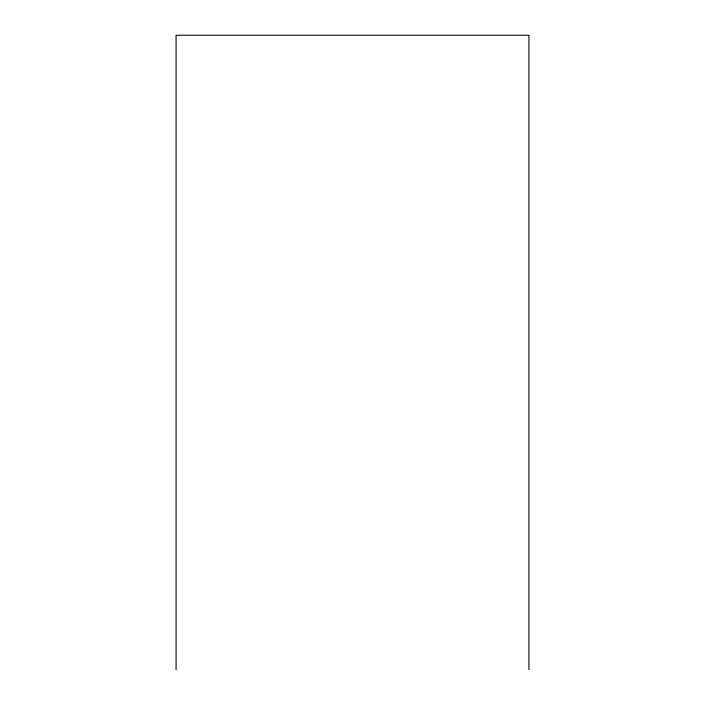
<?xml version="1.0" encoding="UTF-8"?>
<svg xmlns="http://www.w3.org/2000/svg" width="705" height="705" viewBox="0 0 705 705"><rect width="100%" height="100%" fill="white"/><g stroke="black" fill="none" stroke-linecap="round" stroke-linejoin="round"><path stroke-width="1.06" d="M528.926 669.75L528.926 35.25L176.074 35.25L176.074 669.75"/></g></svg>
